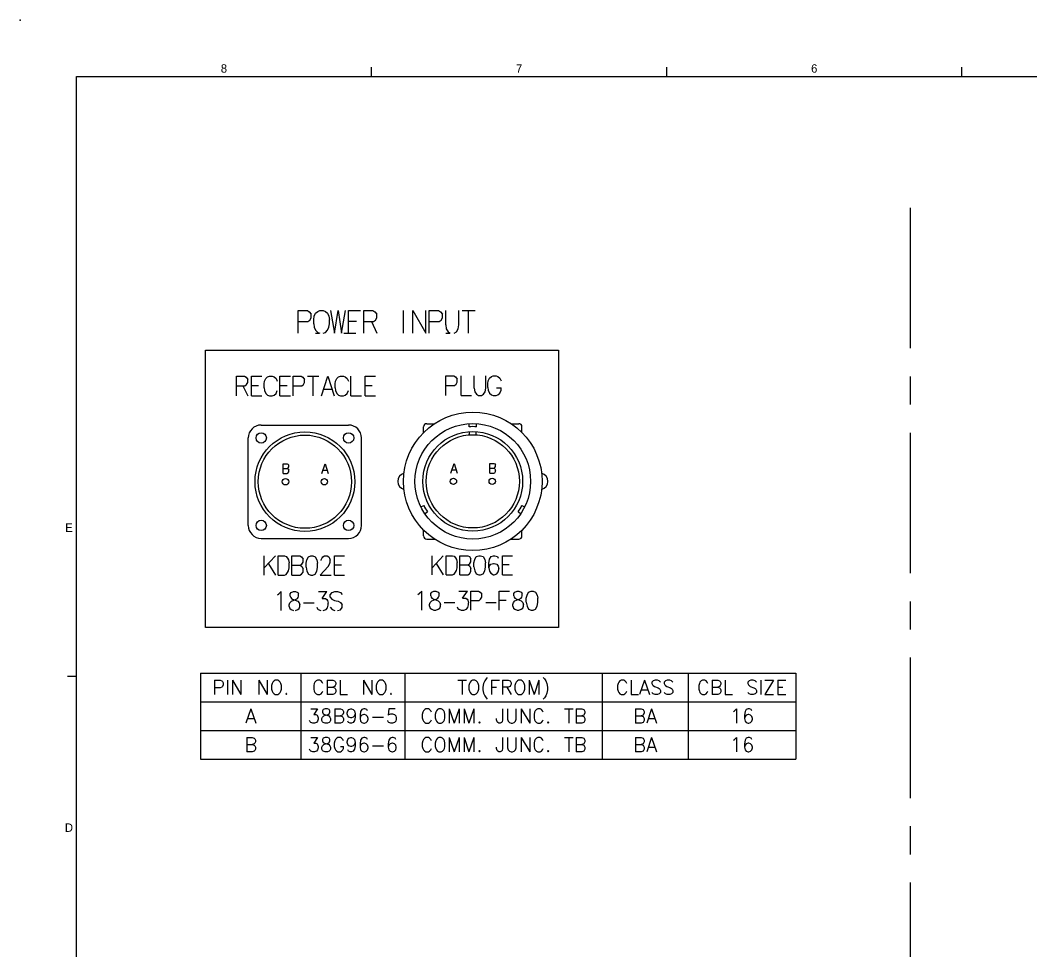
# Model space of a CAD drawing. Header units: millimetres. Extents: x 1063 to 1621, y 404 to 836.
# Drawn here: x 1062.6 to 1290.8, y 626 to 836.2 of the extents above; entities that cross this region are included whole.
import ezdxf
from ezdxf.enums import TextEntityAlignment as Align

# ---------------------------------------------------------------- set-up
doc = ezdxf.new("R2010")
doc.units = ezdxf.units.MM
doc.linetypes.add('CENTER', pattern=[50.8, 31.75, -6.35, 6.35, -6.35])
doc.styles.add('ROMANS', font='txt', dxfattribs={"height": 0.2})
doc.styles.get("Standard").update_dxf_attribs({"font": 'txt.shx', "bigfont": 'whgtxt.shx'})

msp = doc.modelspace()

# ---------------------------------------------------------------- linework, layer by layer
at = {"color": 6, "linetype": 'Continuous'}
for p, q in [((1141.93, 823.49), (1141.93, 825.59)), ((1208.61, 823.49), (1208.61, 825.59)), ((1275.28, 823.49), (1275.28, 825.59)), ((1073.21, 688.02), (1075.26, 688.02))]:
    msp.add_line(p, q, dxfattribs=at)
at = {"color": 5, "linetype": 'Continuous'}
for p, q in [((1075.26, 417.09), (1075.26, 823.49)), ((1075.26, 823.49), (1608.66, 823.49))]:
    msp.add_line(p, q, dxfattribs=at)
at = {"color": 1, "linetype": 'CENTER'}
msp.add_line((1263.58, 793.84), (1263.58, 555.55), dxfattribs=at)
at = {"color": 4, "linetype": 'Continuous'}
for p, q in [((1125.33, 770.6), (1127.43, 770.6)), ((1125.33, 765.5), (1125.33, 770.6)), ((1127.43, 770.6), (1127.87, 770.35)), ((1127.87, 770.35), (1128.3, 769.78)), ((1128.3, 768.95), (1128.3, 769.78)), ((1128.85, 768.62), (1128.98, 769.37)), ((1128.98, 769.37), (1129.29, 770.02)), ((1129.29, 770.02), (1129.78, 770.44)), ((1129.78, 770.44), (1130.27, 770.6)), ((1130.27, 770.6), (1131.01, 770.6)), ((1131.01, 770.6), (1131.51, 770.44)), ((1131.51, 770.44), (1132, 770.02)), ((1132, 770.02), (1132.31, 769.37)), ((1132.31, 769.37), (1132.43, 768.62)), ((1132.68, 770.6), (1133.54, 765.5)), ((1133.54, 765.5), (1134.35, 770.6)), ((1134.35, 770.6), (1135.15, 765.5)), ((1135.15, 765.5), (1136.01, 770.6)), ((1136.69, 770.6), (1139.41, 770.6)), ((1136.69, 765.5), (1136.69, 770.6)), ((1140.15, 770.6), (1142.25, 770.6)), ((1140.15, 765.5), (1140.15, 770.6)), ((1142.25, 770.6), (1142.68, 770.35)), ((1142.68, 770.35), (1143.11, 769.78)), ((1143.11, 768.95), (1143.11, 769.78)), ((1149.16, 765.5), (1149.16, 770.6)), ((1151.26, 765.5), (1151.26, 770.6)), ((1151.26, 770.6), (1154.22, 765.5)), ((1154.22, 765.5), (1154.22, 770.6)), ((1154.96, 770.6), (1157.06, 770.6)), ((1154.96, 765.5), (1154.96, 770.6)), ((1157.06, 770.6), (1157.5, 770.35)), ((1157.5, 770.35), (1157.93, 769.78)), ((1157.93, 768.95), (1157.93, 769.78)), ((1158.67, 767.39), (1158.67, 770.6)), ((1161.63, 767.39), (1161.63, 770.6)), ((1162.37, 770.6), (1165.34, 770.6)), ((1163.85, 765.5), (1163.85, 770.6)), ((1125.33, 768.13), (1127.56, 768.13)), ((1127.56, 768.13), (1127.99, 768.46)), ((1127.99, 768.46), (1128.3, 768.95)), ((1128.85, 767.64), (1128.85, 768.62)), ((1128.85, 767.64), (1128.98, 766.9)), ((1132.31, 766.9), (1132.43, 767.64)), ((1132.43, 767.64), (1132.43, 768.62)), ((1136.69, 768.21), (1138.54, 768.21)), ((1140.15, 768.13), (1142.37, 768.13)), ((1141.88, 768.13), (1143.11, 765.5)), ((1142.37, 768.13), (1142.8, 768.46)), ((1142.8, 768.46), (1143.11, 768.95)), ((1154.96, 768.13), (1157.19, 768.13)), ((1157.19, 768.13), (1157.62, 768.46)), ((1157.62, 768.46), (1157.93, 768.95)), ((1158.67, 767.39), (1158.79, 766.48)), ((1161.51, 766.48), (1161.63, 767.39)), ((1128.98, 766.9), (1129.29, 766.16)), ((1129.26, 765.5), (1130, 765.5)), ((1129.29, 766.16), (1129.78, 765.66)), ((1129.78, 765.66), (1130.27, 765.5)), ((1131.01, 765.5), (1131.51, 765.66)), ((1131.51, 765.66), (1132, 766.16)), ((1132, 766.16), (1132.31, 766.9)), ((1135.68, 765.5), (1138.4, 765.5)), ((1158.71, 765.5), (1159.57, 765.5)), ((1158.79, 766.48), (1159.22, 765.83)), ((1159.22, 765.83), (1159.72, 765.5)), ((1160.58, 765.5), (1161.08, 765.83)), ((1161.08, 765.83), (1161.51, 766.48))]:
    msp.add_line(p, q, dxfattribs=at)
at = {"color": 7, "linetype": 'Continuous'}
for p, q in [((1111.38, 755.77), (1113.2, 755.77)), ((1111.38, 751.34), (1111.38, 755.77)), ((1113.2, 755.77), (1113.57, 755.55)), ((1114.8, 755.77), (1117.16, 755.77)), ((1114.8, 751.34), (1114.8, 755.77)), ((1118.44, 755.62), (1118.87, 755.77)), ((1118.87, 755.77), (1119.51, 755.77)), ((1119.51, 755.77), (1119.94, 755.62)), ((1121.22, 755.77), (1123.58, 755.77)), ((1121.22, 751.34), (1121.22, 755.77)), ((1124.22, 755.77), (1126.04, 755.77)), ((1124.22, 751.34), (1124.22, 755.77)), ((1126.04, 755.77), (1126.41, 755.55)), ((1127.43, 755.77), (1130, 755.77)), ((1128.71, 751.34), (1128.71, 755.77)), ((1130.59, 751.34), (1132.03, 755.77)), ((1132.03, 755.77), (1133.48, 751.34)), ((1134.49, 755.62), (1134.92, 755.77)), ((1134.92, 755.77), (1135.56, 755.77)), ((1135.56, 755.77), (1135.99, 755.62)), ((1137.27, 751.34), (1137.27, 755.77)), ((1140.48, 755.77), (1142.84, 755.77)), ((1140.48, 751.34), (1140.48, 755.77)), ((1158.72, 755.84), (1160.54, 755.84)), ((1158.72, 751.42), (1158.72, 755.84)), ((1160.54, 755.84), (1160.92, 755.63)), ((1162.15, 751.42), (1162.15, 755.84)), ((1165.14, 753.06), (1165.14, 755.84)), ((1167.71, 753.06), (1167.71, 755.84)), ((1168.57, 755.34), (1169, 755.7)), ((1169, 755.7), (1169.42, 755.84)), ((1169.42, 755.84), (1170.07, 755.84)), ((1170.07, 755.84), (1170.49, 755.7)), ((1170.49, 755.7), (1170.92, 755.34)), ((1111.38, 753.63), (1113.31, 753.63)), ((1112.88, 753.63), (1113.95, 751.34)), ((1113.31, 753.63), (1113.68, 753.91)), ((1113.57, 755.55), (1113.95, 755.05)), ((1113.68, 753.91), (1113.95, 754.34)), ((1113.95, 754.34), (1113.95, 755.05)), ((1114.8, 753.7), (1116.41, 753.7)), ((1117.64, 754.05), (1117.75, 754.7)), ((1117.64, 753.2), (1117.64, 754.05)), ((1117.75, 754.7), (1118.01, 755.27)), ((1118.01, 755.27), (1118.44, 755.62)), ((1119.94, 755.62), (1120.37, 755.27)), ((1120.37, 755.27), (1120.64, 754.7)), ((1121.22, 753.7), (1122.83, 753.7)), ((1124.22, 753.63), (1126.15, 753.63)), ((1126.15, 753.63), (1126.52, 753.91)), ((1126.41, 755.55), (1126.79, 755.05)), ((1126.52, 753.91), (1126.79, 754.34)), ((1126.79, 754.34), (1126.79, 755.05)), ((1133.69, 754.05), (1133.8, 754.7)), ((1133.69, 753.2), (1133.69, 754.05)), ((1133.8, 754.7), (1134.06, 755.27)), ((1134.06, 755.27), (1134.49, 755.62)), ((1135.99, 755.62), (1136.42, 755.27)), ((1136.42, 755.27), (1136.69, 754.7)), ((1140.48, 753.7), (1142.09, 753.7)), ((1158.72, 753.7), (1160.65, 753.7)), ((1160.65, 753.7), (1161.02, 753.99)), ((1160.92, 755.63), (1161.29, 755.13)), ((1161.02, 753.99), (1161.29, 754.42)), ((1161.29, 754.42), (1161.29, 755.13)), ((1168.19, 754.13), (1168.3, 754.77)), ((1168.19, 753.27), (1168.19, 754.13)), ((1168.3, 754.77), (1168.57, 755.34)), ((1170.92, 755.34), (1171.19, 754.77)), ((1114.8, 751.34), (1117.16, 751.34)), ((1117.64, 753.2), (1117.75, 752.56)), ((1117.75, 752.56), (1118.01, 751.91)), ((1118.01, 751.91), (1118.44, 751.49)), ((1118.44, 751.49), (1118.87, 751.34)), ((1118.87, 751.34), (1119.51, 751.34)), ((1119.51, 751.34), (1119.94, 751.49)), ((1119.94, 751.49), (1120.37, 751.91)), ((1120.37, 751.91), (1120.64, 752.56)), ((1121.22, 751.34), (1123.58, 751.34)), ((1131.07, 752.84), (1132.99, 752.84)), ((1133.69, 753.2), (1133.8, 752.56)), ((1133.8, 752.56), (1134.06, 751.91)), ((1134.06, 751.91), (1134.49, 751.49)), ((1134.49, 751.49), (1134.92, 751.34)), ((1134.92, 751.34), (1135.56, 751.34)), ((1135.56, 751.34), (1135.99, 751.49)), ((1135.99, 751.49), (1136.42, 751.91)), ((1136.42, 751.91), (1136.69, 752.56)), ((1137.27, 751.34), (1139.63, 751.34)), ((1140.48, 751.34), (1142.84, 751.34)), ((1162.15, 751.42), (1164.5, 751.42)), ((1165.14, 753.06), (1165.25, 752.28)), ((1165.25, 752.28), (1165.63, 751.7)), ((1165.63, 751.7), (1166.05, 751.42)), ((1166.05, 751.42), (1166.8, 751.42)), ((1166.8, 751.42), (1167.23, 751.7)), ((1167.23, 751.7), (1167.61, 752.28)), ((1167.61, 752.28), (1167.71, 753.06)), ((1168.19, 753.27), (1168.3, 752.63)), ((1168.3, 752.63), (1168.57, 751.99)), ((1168.57, 751.99), (1169, 751.56)), ((1169, 751.56), (1169.42, 751.42)), ((1169.42, 751.42), (1170.07, 751.42)), ((1170.07, 751.42), (1170.49, 751.56)), ((1170.12, 753.2), (1171.19, 753.2)), ((1170.49, 751.56), (1170.92, 751.99)), ((1170.92, 751.99), (1171.19, 752.63)), ((1171.19, 752.63), (1171.19, 753.2)), ((1117, 744.77), (1136.74, 744.77)), ((1153.69, 743.08), (1153.69, 744.34)), ((1154.42, 745.07), (1156.12, 745.07)), ((1163.94, 744.36), (1163.94, 745.07)), ((1165.66, 744.36), (1165.66, 745.07)), ((1173.48, 745.07), (1175.17, 745.07)), ((1175.91, 743.08), (1175.91, 744.34)), ((1164.07, 742.55), (1164.07, 743.28)), ((1165.53, 742.55), (1165.53, 743.28)), ((1114.08, 722.1), (1114.08, 741.84)), ((1139.67, 722.1), (1139.67, 741.84)), ((1121.95, 736.03), (1122.86, 736.03)), ((1121.95, 733.82), (1121.95, 736.03)), ((1122.86, 736.03), (1123.04, 735.93)), ((1122.91, 734.96), (1123.1, 735.11)), ((1123.04, 735.93), (1123.23, 735.68)), ((1123.1, 735.11), (1123.23, 735.32)), ((1123.23, 735.32), (1123.23, 735.68)), ((1130.7, 733.82), (1131.42, 736.03)), ((1131.42, 736.03), (1132.14, 733.82)), ((1159.85, 733.9), (1160.57, 736.11)), ((1160.57, 736.11), (1161.29, 733.9)), ((1168.65, 736.11), (1169.56, 736.11)), ((1168.65, 733.9), (1168.65, 736.11)), ((1169.56, 736.11), (1169.75, 736)), ((1169.61, 735.04), (1169.8, 735.18)), ((1169.75, 736), (1169.93, 735.75)), ((1169.8, 735.18), (1169.93, 735.39)), ((1169.93, 735.39), (1169.93, 735.75)), ((1121.95, 734.96), (1122.91, 734.96)), ((1121.95, 733.82), (1122.86, 733.82)), ((1122.86, 733.82), (1123.04, 733.93)), ((1122.91, 734.96), (1123.1, 734.82)), ((1123.04, 733.93), (1123.23, 734.18)), ((1123.1, 734.82), (1123.23, 734.54)), ((1123.23, 734.18), (1123.23, 734.54)), ((1130.94, 734.57), (1131.9, 734.57)), ((1160.09, 734.65), (1161.05, 734.65)), ((1168.65, 735.04), (1169.61, 735.04)), ((1168.65, 733.9), (1169.56, 733.9)), ((1169.56, 733.9), (1169.75, 734)), ((1169.61, 735.04), (1169.8, 734.9)), ((1169.75, 734), (1169.93, 734.25)), ((1169.8, 734.9), (1169.93, 734.61)), ((1169.93, 734.25), (1169.93, 734.61)), ((1153.09, 726.27), (1153.71, 726.63)), ((1175.89, 726.63), (1176.51, 726.27)), ((1153.95, 724.79), (1154.56, 725.15)), ((1175.04, 725.15), (1175.65, 724.79)), ((1117, 719.17), (1136.74, 719.17)), ((1153.69, 719.75), (1153.69, 721.01)), ((1175.91, 719.75), (1175.91, 721.01)), ((1154.42, 719.02), (1156.12, 719.02)), ((1173.48, 719.02), (1175.17, 719.02)), ((1117.69, 710.88), (1117.69, 715.19)), ((1117.69, 712.48), (1120.2, 715.19)), ((1120.82, 715.19), (1122.28, 715.19)), ((1120.82, 710.88), (1120.82, 715.19)), ((1122.28, 715.19), (1122.65, 715.05)), ((1122.65, 715.05), (1122.96, 714.7)), ((1122.96, 714.7), (1123.17, 714.29)), ((1123.95, 715.19), (1125.73, 715.19)), ((1123.95, 710.88), (1123.95, 715.19)), ((1125.73, 715.19), (1126.09, 714.98)), ((1126.09, 714.98), (1126.46, 714.49)), ((1127.29, 714.29), (1127.65, 714.98)), ((1127.65, 714.98), (1128.23, 715.19)), ((1128.23, 715.19), (1128.65, 715.19)), ((1128.65, 715.19), (1129.22, 714.98)), ((1129.22, 714.98), (1129.58, 714.29)), ((1130.58, 714.35), (1130.78, 714.77)), ((1130.78, 714.77), (1130.94, 714.98)), ((1130.94, 714.98), (1131.31, 715.19)), ((1131.31, 715.19), (1131.93, 715.19)), ((1131.93, 715.19), (1132.3, 714.98)), ((1132.3, 714.98), (1132.45, 714.7)), ((1132.45, 714.7), (1132.61, 714.22)), ((1133.55, 715.19), (1135.84, 715.19)), ((1133.55, 710.88), (1133.55, 715.19)), ((1155.62, 710.95), (1155.62, 715.26)), ((1155.62, 712.55), (1158.12, 715.26)), ((1158.75, 715.26), (1160.21, 715.26)), ((1158.75, 710.95), (1158.75, 715.26)), ((1160.21, 715.26), (1160.58, 715.13)), ((1160.58, 715.13), (1160.89, 714.78)), ((1160.89, 714.78), (1161.1, 714.36)), ((1161.88, 715.26), (1163.65, 715.26)), ((1161.88, 710.95), (1161.88, 715.26)), ((1163.65, 715.26), (1164.02, 715.06)), ((1164.02, 715.06), (1164.38, 714.57)), ((1164.38, 713.87), (1164.38, 714.57)), ((1165.22, 714.36), (1165.58, 715.06)), ((1165.58, 715.06), (1166.16, 715.26)), ((1166.16, 715.26), (1166.57, 715.26)), ((1166.57, 715.26), (1167.15, 715.06)), ((1167.15, 715.06), (1167.51, 714.36)), ((1168.55, 714.5), (1168.92, 715.06)), ((1168.92, 715.06), (1169.49, 715.26)), ((1169.49, 715.26), (1169.81, 715.26)), ((1169.81, 715.26), (1170.38, 715.06)), ((1170.38, 715.06), (1170.54, 714.71)), ((1171.48, 715.26), (1173.77, 715.26)), ((1171.48, 710.95), (1171.48, 715.26)), ((1118.63, 713.45), (1120.2, 710.88)), ((1123.17, 714.29), (1123.33, 713.66)), ((1123.17, 711.85), (1123.33, 712.48)), ((1123.33, 712.48), (1123.33, 713.66)), ((1123.95, 713.1), (1125.83, 713.1)), ((1125.83, 713.1), (1126.19, 713.38)), ((1125.83, 713.1), (1126.19, 712.83)), ((1126.19, 713.38), (1126.46, 713.8)), ((1126.19, 712.83), (1126.46, 712.27)), ((1126.46, 713.8), (1126.46, 714.49)), ((1127.13, 713.59), (1127.29, 714.29)), ((1127.13, 712.69), (1127.13, 713.59)), ((1127.13, 712.69), (1127.29, 711.78)), ((1129.58, 714.29), (1129.74, 713.59)), ((1129.58, 711.78), (1129.74, 712.62)), ((1129.74, 712.62), (1129.74, 713.59)), ((1130.31, 710.88), (1132.09, 712.83)), ((1130.58, 714.15), (1130.58, 714.35)), ((1132.09, 712.83), (1132.45, 713.38)), ((1132.45, 713.38), (1132.61, 713.8)), ((1132.61, 713.8), (1132.61, 714.22)), ((1133.55, 713.17), (1135.11, 713.17)), ((1156.56, 713.53), (1158.12, 710.95)), ((1161.1, 714.36), (1161.25, 713.73)), ((1161.1, 711.93), (1161.25, 712.55)), ((1161.25, 712.55), (1161.25, 713.73)), ((1161.88, 713.18), (1163.76, 713.18)), ((1163.76, 713.18), (1164.12, 713.46)), ((1163.76, 713.18), (1164.12, 712.9)), ((1164.12, 713.46), (1164.38, 713.87)), ((1164.12, 712.9), (1164.38, 712.34)), ((1164.38, 711.65), (1164.38, 712.34)), ((1165.06, 713.66), (1165.22, 714.36)), ((1165.06, 712.76), (1165.06, 713.66)), ((1165.06, 712.76), (1165.22, 711.86)), ((1167.51, 714.36), (1167.67, 713.66)), ((1167.51, 711.86), (1167.67, 712.69)), ((1167.67, 712.69), (1167.67, 713.66)), ((1168.4, 713.53), (1168.55, 714.5)), ((1168.4, 712.55), (1168.4, 713.53)), ((1168.4, 712.48), (1168.55, 712.97)), ((1168.4, 712.55), (1168.55, 711.79)), ((1168.55, 712.97), (1168.87, 713.32)), ((1168.87, 713.32), (1169.44, 713.53)), ((1169.44, 713.53), (1169.65, 713.53)), ((1169.65, 713.53), (1170.22, 713.32)), ((1170.22, 713.32), (1170.54, 712.9)), ((1170.54, 712.9), (1170.69, 712.34)), ((1170.69, 712.14), (1170.69, 712.34)), ((1171.48, 713.25), (1173.04, 713.25)), ((1120.82, 710.88), (1122.28, 710.88)), ((1122.23, 710.88), (1122.65, 711.02)), ((1122.65, 711.02), (1122.96, 711.43)), ((1122.96, 711.43), (1123.17, 711.85)), ((1123.95, 710.88), (1125.73, 710.88)), ((1125.73, 710.88), (1126.09, 711.09)), ((1126.09, 711.09), (1126.46, 711.57)), ((1126.46, 711.57), (1126.46, 712.27)), ((1127.29, 711.78), (1127.65, 711.09)), ((1127.65, 711.09), (1128.23, 710.88)), ((1128.23, 710.88), (1128.65, 710.88)), ((1128.65, 710.88), (1129.22, 711.09)), ((1129.22, 711.09), (1129.58, 711.78)), ((1130.31, 710.88), (1132.82, 710.88)), ((1133.55, 710.88), (1135.84, 710.88)), ((1158.75, 710.95), (1160.21, 710.95)), ((1160.16, 710.95), (1160.58, 711.09)), ((1160.58, 711.09), (1160.89, 711.51)), ((1160.89, 711.51), (1161.1, 711.93)), ((1161.88, 710.95), (1163.65, 710.95)), ((1163.65, 710.95), (1164.02, 711.16)), ((1164.02, 711.16), (1164.38, 711.65)), ((1165.22, 711.86), (1165.58, 711.16)), ((1165.58, 711.16), (1166.16, 710.95)), ((1166.16, 710.95), (1166.57, 710.95)), ((1166.57, 710.95), (1167.15, 711.16)), ((1167.15, 711.16), (1167.51, 711.86)), ((1168.55, 711.79), (1168.87, 711.3)), ((1168.87, 711.3), (1169.44, 710.95)), ((1169.44, 710.95), (1169.65, 710.95)), ((1169.65, 710.95), (1170.22, 711.16)), ((1170.22, 711.16), (1170.54, 711.58)), ((1170.54, 711.58), (1170.69, 712.14)), ((1171.48, 710.95), (1173.77, 710.95)), ((1120.65, 706.41), (1120.96, 706.62)), ((1120.96, 706.62), (1121.53, 707.17)), ((1121.53, 702.86), (1121.53, 707.17)), ((1123.57, 706.62), (1123.78, 706.97)), ((1123.57, 706.13), (1123.57, 706.62)), ((1123.57, 706.13), (1123.67, 705.78)), ((1123.67, 705.78), (1123.83, 705.58)), ((1123.78, 706.97), (1124.3, 707.17)), ((1123.83, 705.58), (1124.09, 705.44)), ((1123.83, 705.02), (1124.92, 705.44)), ((1124.09, 705.44), (1125.24, 705.02)), ((1124.3, 707.17), (1124.72, 707.17)), ((1124.72, 707.17), (1125.24, 706.97)), ((1124.92, 705.44), (1125.19, 705.58)), ((1125.19, 705.58), (1125.34, 705.78)), ((1125.24, 706.97), (1125.45, 706.62)), ((1125.34, 705.78), (1125.45, 706.13)), ((1125.45, 706.13), (1125.45, 706.62)), ((1129.93, 707.17), (1131.86, 707.17)), ((1130.77, 705.58), (1131.86, 707.17)), ((1130.77, 705.58), (1131.5, 705.58)), ((1131.5, 705.58), (1131.81, 705.37)), ((1132.59, 706.41), (1133.01, 706.97)), ((1132.59, 705.92), (1132.59, 706.41)), ((1132.59, 705.92), (1132.96, 705.44)), ((1132.96, 705.44), (1133.53, 705.16)), ((1133.01, 706.97), (1133.63, 707.17)), ((1133.63, 707.17), (1134.26, 707.17)), ((1134.26, 707.17), (1134.89, 706.97)), ((1134.89, 706.97), (1135.3, 706.48)), ((1152.38, 706.48), (1152.69, 706.69)), ((1152.69, 706.69), (1153.26, 707.25)), ((1153.26, 702.94), (1153.26, 707.25)), ((1155.3, 706.69), (1155.51, 707.04)), ((1155.3, 706.21), (1155.3, 706.69)), ((1155.3, 706.21), (1155.4, 705.86)), ((1155.4, 705.86), (1155.56, 705.65)), ((1155.51, 707.04), (1156.03, 707.25)), ((1155.56, 705.65), (1155.82, 705.51)), ((1155.56, 705.09), (1156.65, 705.51)), ((1155.82, 705.51), (1156.97, 705.09)), ((1156.03, 707.25), (1156.44, 707.25)), ((1156.44, 707.25), (1156.97, 707.04)), ((1156.65, 705.51), (1156.91, 705.65)), ((1156.91, 705.65), (1157.07, 705.86)), ((1156.97, 707.04), (1157.17, 706.69)), ((1157.07, 705.86), (1157.17, 706.21)), ((1157.17, 706.21), (1157.17, 706.69)), ((1161.66, 707.25), (1163.59, 707.25)), ((1162.49, 705.65), (1163.59, 707.25)), ((1162.49, 705.65), (1163.22, 705.65)), ((1163.22, 705.65), (1163.54, 705.44)), ((1163.54, 705.44), (1163.69, 705.23)), ((1164.32, 707.25), (1166.09, 707.25)), ((1164.32, 702.94), (1164.32, 707.25)), ((1166.09, 707.25), (1166.46, 707.04)), ((1166.2, 705.16), (1166.56, 705.44)), ((1166.46, 707.04), (1166.82, 706.55)), ((1166.56, 705.44), (1166.82, 705.86)), ((1166.82, 705.86), (1166.82, 706.55)), ((1170.79, 707.25), (1173.08, 707.25)), ((1170.79, 702.94), (1170.79, 707.25)), ((1174.07, 706.69), (1174.28, 707.04)), ((1174.07, 706.21), (1174.07, 706.69)), ((1174.07, 706.21), (1174.18, 705.86)), ((1174.18, 705.86), (1174.33, 705.65)), ((1174.28, 707.04), (1174.8, 707.25)), ((1174.33, 705.65), (1174.59, 705.51)), ((1174.33, 705.09), (1175.43, 705.51)), ((1174.59, 705.51), (1175.74, 705.09)), ((1174.8, 707.25), (1175.22, 707.25)), ((1175.22, 707.25), (1175.74, 707.04)), ((1175.43, 705.51), (1175.69, 705.65)), ((1175.69, 705.65), (1175.85, 705.86)), ((1175.74, 707.04), (1175.95, 706.69)), ((1175.85, 705.86), (1175.95, 706.21)), ((1175.95, 706.21), (1175.95, 706.69)), ((1176.89, 705.65), (1177.05, 706.35)), ((1176.89, 704.75), (1176.89, 705.65)), ((1177.05, 706.35), (1177.41, 707.04)), ((1177.41, 707.04), (1177.98, 707.25)), ((1177.98, 707.25), (1178.4, 707.25)), ((1178.4, 707.25), (1178.98, 707.04)), ((1178.98, 707.04), (1179.34, 706.35)), ((1179.34, 706.35), (1179.5, 705.65)), ((1179.5, 704.68), (1179.5, 705.65)), ((1123.31, 704.18), (1123.46, 704.6)), ((1123.31, 703.77), (1123.31, 704.18)), ((1123.31, 703.77), (1123.46, 703.35)), ((1123.46, 704.6), (1123.83, 705.02)), ((1123.46, 703.35), (1123.78, 703.07)), ((1125.24, 705.02), (1125.6, 704.6)), ((1125.24, 703.07), (1125.6, 703.35)), ((1125.6, 704.6), (1125.76, 704.18)), ((1125.6, 703.35), (1125.76, 703.77)), ((1125.76, 703.77), (1125.76, 704.18)), ((1126.59, 704.6), (1128.99, 704.6)), ((1129.57, 703.63), (1129.72, 703.28)), ((1129.72, 703.28), (1129.88, 703.07)), ((1131.65, 703.07), (1131.97, 703.49)), ((1131.81, 705.37), (1131.97, 705.16)), ((1131.97, 705.16), (1132.12, 704.53)), ((1131.97, 703.49), (1132.12, 704.12)), ((1132.12, 704.12), (1132.12, 704.53)), ((1132.59, 703.63), (1133.01, 703.14)), ((1133.01, 703.14), (1133.63, 702.86)), ((1133.53, 705.16), (1133.95, 705.09)), ((1133.95, 705.09), (1134.42, 704.95)), ((1134.42, 704.95), (1134.89, 704.67)), ((1134.89, 704.67), (1135.3, 704.18)), ((1134.89, 703), (1135.3, 703.56)), ((1135.3, 703.56), (1135.3, 704.18)), ((1155.04, 704.26), (1155.19, 704.68)), ((1155.04, 703.84), (1155.04, 704.26)), ((1155.04, 703.84), (1155.19, 703.43)), ((1155.19, 704.68), (1155.56, 705.09)), ((1155.19, 703.43), (1155.51, 703.15)), ((1155.51, 703.15), (1156.03, 702.94)), ((1156.44, 702.94), (1156.97, 703.15)), ((1156.97, 705.09), (1157.33, 704.68)), ((1156.97, 703.15), (1157.33, 703.43)), ((1157.33, 704.68), (1157.49, 704.26)), ((1157.33, 703.43), (1157.49, 703.84)), ((1157.49, 703.84), (1157.49, 704.26)), ((1158.32, 704.68), (1160.72, 704.68)), ((1161.29, 703.7), (1161.45, 703.36)), ((1161.45, 703.36), (1161.61, 703.15)), ((1161.61, 703.15), (1162.18, 702.94)), ((1162.76, 702.94), (1163.38, 703.15)), ((1163.38, 703.15), (1163.69, 703.56)), ((1163.69, 705.23), (1163.85, 704.61)), ((1163.69, 703.56), (1163.85, 704.19)), ((1163.85, 704.19), (1163.85, 704.61)), ((1164.32, 705.16), (1166.2, 705.16)), ((1167.71, 704.68), (1170.11, 704.68)), ((1170.79, 705.23), (1172.35, 705.23)), ((1173.81, 704.26), (1173.97, 704.68)), ((1173.81, 703.84), (1173.81, 704.26)), ((1173.81, 703.84), (1173.97, 703.43)), ((1173.97, 704.68), (1174.33, 705.09)), ((1173.97, 703.43), (1174.28, 703.15)), ((1174.28, 703.15), (1174.8, 702.94)), ((1175.22, 702.94), (1175.74, 703.15)), ((1175.74, 705.09), (1176.11, 704.68)), ((1175.74, 703.15), (1176.11, 703.43)), ((1176.11, 704.68), (1176.26, 704.26)), ((1176.11, 703.43), (1176.26, 703.84)), ((1176.26, 703.84), (1176.26, 704.26)), ((1176.89, 704.75), (1177.05, 703.84)), ((1177.05, 703.84), (1177.41, 703.15)), ((1177.41, 703.15), (1177.98, 702.94)), ((1178.4, 702.94), (1178.98, 703.15)), ((1178.98, 703.15), (1179.34, 703.84)), ((1179.34, 703.84), (1179.5, 704.68)), ((1123.78, 703.07), (1124.3, 702.86)), ((1124.72, 702.86), (1125.24, 703.07)), ((1129.88, 703.07), (1130.45, 702.86)), ((1131.03, 702.86), (1131.65, 703.07)), ((1134.26, 702.86), (1134.89, 703)), ((1156.03, 702.94), (1156.44, 702.94)), ((1162.18, 702.94), (1162.76, 702.94)), ((1174.8, 702.94), (1175.22, 702.94)), ((1177.98, 702.94), (1178.4, 702.94))]:
    msp.add_line(p, q, dxfattribs=at)
for p, q in [((1103.3, 688.76), (1103.3, 669.32)), ((1103.3, 688.76), (1237.76, 688.76)), ((1125.98, 688.76), (1125.98, 669.32)), ((1149.47, 688.76), (1149.47, 669.32)), ((1194.02, 688.76), (1194.02, 669.32)), ((1213.46, 688.76), (1213.46, 669.32)), ((1237.76, 688.76), (1237.76, 669.32)), ((1103.3, 682.28), (1237.76, 682.28)), ((1103.3, 675.8), (1237.76, 675.8)), ((1103.3, 669.32), (1237.76, 669.32))]:
    msp.add_line(p, q)
msp.add_lwpolyline([(1104.38, 761.69), (1184.19, 761.69), (1184.19, 699.04), (1104.38, 699.04)], close=True)
for centre, radius in [((1164.8, 732.05), 15.65), ((1164.8, 732.05), 13.06), ((1126.87, 731.97), 11.26), ((1117, 741.84), 1.17), ((1126.87, 731.97), 10.53), ((1136.74, 741.84), 1.17), ((1164.8, 732.05), 11.26), ((1164.8, 732.05), 10.53), ((1122.49, 731.97), 0.731), ((1131.26, 731.97), 0.731), ((1160.41, 732.05), 0.731), ((1169.19, 732.05), 0.731), ((1117, 722.1), 1.17), ((1136.74, 722.1), 1.17)]:
    msp.add_circle(centre, radius, dxfattribs=at)
for centre, radius, start, end in [((1117, 741.84), 2.93, 90, 180), ((1136.74, 741.84), 2.92, 0, 90), ((1154.42, 744.34), 0.731, 90, 180), ((1164.8, 732.05), 12.35, 86.0179, 93.9821), ((1175.17, 744.34), 0.731, 0, 90), ((1149.72, 732.05), 1.88, 104.5595, 255.4405), ((1179.88, 732.05), 1.88, 284.5595, 75.4405), ((1164.8, 732.05), 12.35, 206.0179, 213.9821), ((1164.8, 732.05), 12.35, 326.0179, 333.9821), ((1117, 722.1), 2.93, 180, 270), ((1136.74, 722.1), 2.93, 270, 0), ((1154.42, 719.75), 0.731, 180, 270), ((1175.17, 719.75), 0.731, 270, 0)]:
    msp.add_arc(centre, radius, start, end, dxfattribs=at)
at = {"color": 0}
msp.add_point((1062.56, 836.19), dxfattribs=at)

# ---------------------------------------------------------------- texts
for s, p in [('TO(FROM)', (1171.75, 685.52)), ('PIN NO.', (1114.64, 685.52)), ('CBL NO.', (1137.73, 685.52)), ('CLASS', (1203.74, 685.52)), ('CBL SIZE', (1225.61, 685.52)), ('A', (1114.64, 679.04)), ('38B96-5', (1137.73, 679.04)), ('COMM. JUNC. TB', (1171.75, 679.04)), ('BA', (1203.74, 679.04)), ('16', (1225.61, 679.04)), ('B', (1114.64, 672.56)), ('38G96-6', (1137.73, 672.56)), ('COMM. JUNC. TB', (1171.75, 672.56)), ('BA', (1203.74, 672.56)), ('16', (1225.61, 672.56))]:
    msp.add_text(s, height=3.24).set_placement(p, align=Align.MIDDLE_CENTER)
at = {"color": 4, "char_height": 1.9, "attachment_point": 5, "style": 'ROMANS'}
for s, insert in [('{\\fﾱﾼﾸﾲￃﾼ|b0|i0|c129|p49;8 }', (1108.58, 825.28)), ('{\\fﾱﾼﾸﾲￃﾼ|b0|i0|c129|p49;7 }', (1175.26, 825.28)), ('{\\fﾱﾼﾸﾲￃﾼ|b0|i0|c129|p49;6 }', (1241.93, 825.28)), ('{\\fﾱﾼﾸﾲￃﾼ|b0|i0|c129|p49;E }', (1073.57, 721.58)), ('{\\fﾱﾼﾸﾲￃﾼ|b0|i0|c129|p49;D }', (1073.57, 653.84))]:
    msp.add_mtext(s, dxfattribs=dict(at, insert=insert))

doc.saveas('drawing.dxf')
